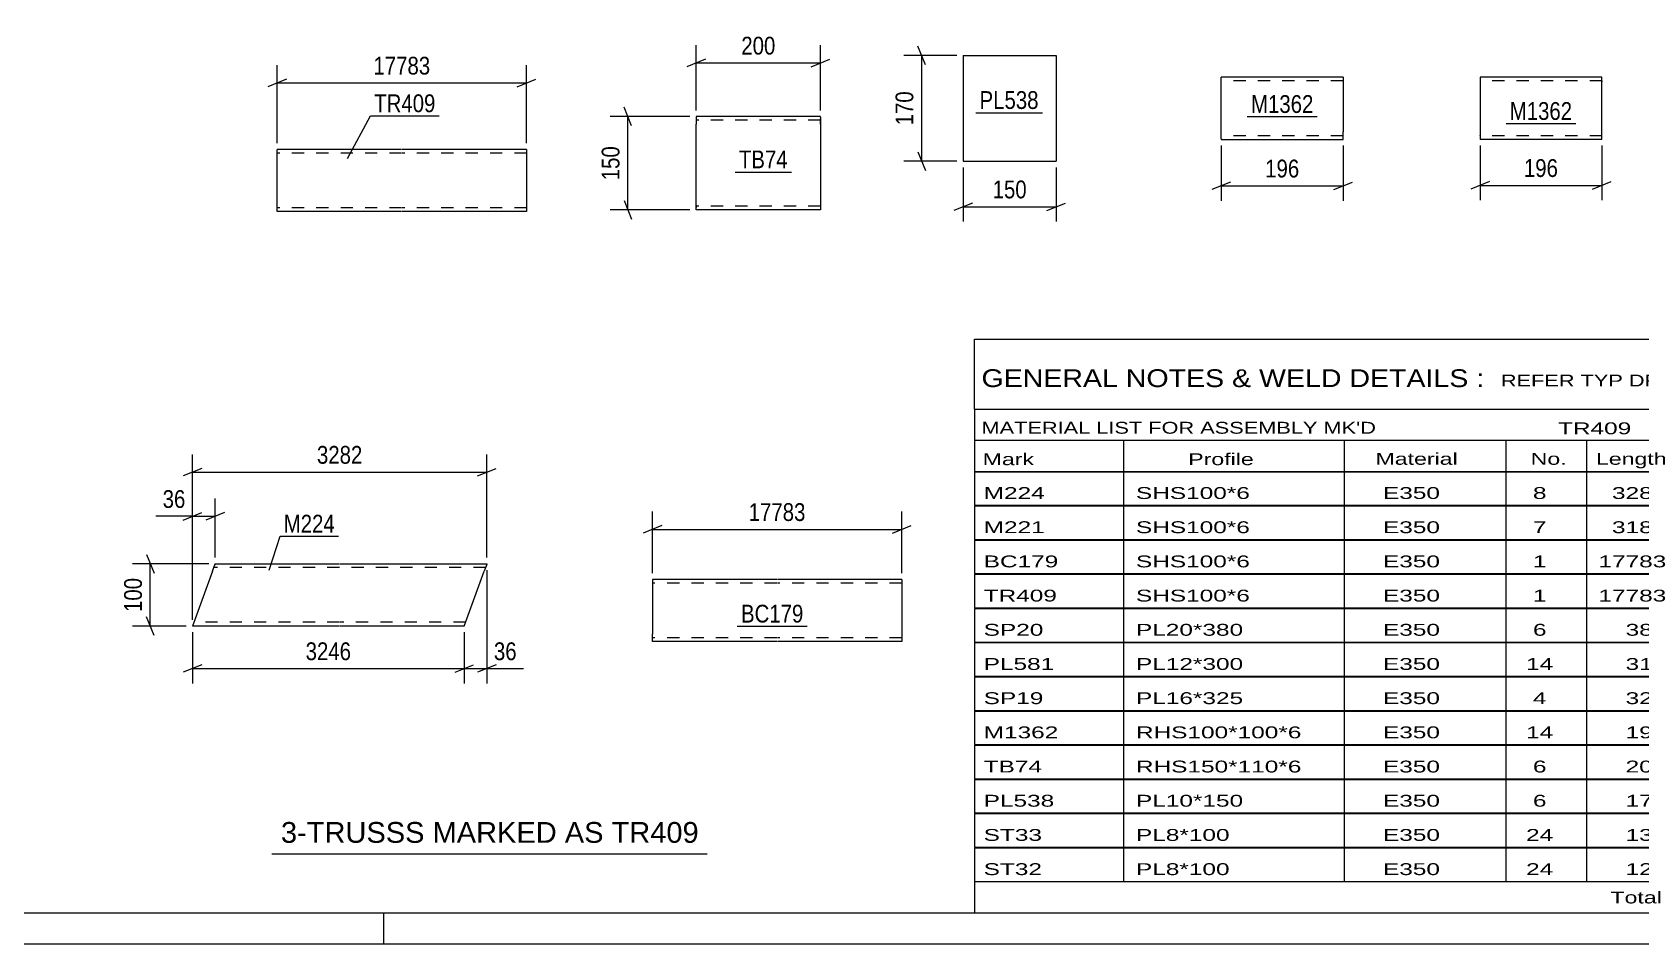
# Model space of a CAD drawing. Header units: millimetres. Extents: x 0 to 841, y 0 to 594.
# Drawn here: x 364.4 to 623.2, y 0 to 146.7 of the extents above; entities that cross this region are included whole.
import ezdxf

# ---------------------------------------------------------------- set-up
doc = ezdxf.new("R2010")
doc.units = ezdxf.units.MM
doc.linetypes.add('DXK_LINE_DOT2', pattern=[3.9198, 1.9599, -1.9599])
doc.styles.add('Arial', font='ARIAL.TTF', dxfattribs={"height": 0.2})
doc.styles.add('Arial Narrow', font='ARIALN.TTF', dxfattribs={"height": 0.2})

# ---------------------------------------------------------------- blocks, each defined once
blk = doc.blocks.new('Unknown-122573939-1133 - 10963')
at = {"color": 5, "linetype": 'Continuous'}
for p, q in [((5, 5), (836, 5)), ((421, 0), (421, 5)), ((0, 0), (841, 0))]:
    blk.add_line(p, q, dxfattribs=at)
blk = doc.blocks.new('Part-122573939-7170 - 7166')
at = {"color": 2, "linetype": 'Continuous'}
for p, q in [((616.95, 139.4), (597.35, 139.4)), ((597.35, 139.4), (597.35, 129.4)), ((616.95, 129.4), (616.95, 139.4)), ((616.95, 129.4), (597.35, 129.4))]:
    blk.add_line(p, q, dxfattribs=at)
at = {"color": 7, "linetype": 'DXK_LINE_DOT2'}
for p, q in [((616.95, 138.8), (597.35, 138.8)), ((616.95, 138.76), (616.95, 138.8)), ((616.95, 138.8), (616.95, 138.76)), ((616.95, 138.66), (616.95, 138.76)), ((616.95, 138.76), (616.95, 138.66)), ((597.35, 130), (597.35, 130.05)), ((616.95, 130), (597.35, 130))]:
    blk.add_line(p, q, dxfattribs=at)
blk = doc.blocks.new('Part-122573939-2491 - 2477')
at = {"color": 2, "linetype": 'Continuous'}
for p, q in [((514.18, 142.9), (514.18, 125.9)), ((514.18, 142.9), (529.18, 142.9)), ((529.18, 142.9), (529.18, 125.9)), ((514.18, 125.9), (529.18, 125.9))]:
    blk.add_line(p, q, dxfattribs=at)
blk = doc.blocks.new('Part-122573939-2673 - 2657')
at = {"color": 2, "linetype": 'Continuous'}
for p, q in [((393.41, 59.92), (390.21, 51.12)), ((393.41, 59.92), (393.85, 61.12)), ((393.85, 61.12), (413.85, 61.12)), ((413.95, 61.12), (437.58, 61.12)), ((433.95, 51.12), (437.15, 59.92)), ((437.46, 60.77), (437.15, 59.92)), ((437.55, 61.03), (437.46, 60.77)), ((437.58, 61.12), (437.55, 61.03)), ((413.85, 51.12), (390.21, 51.12)), ((433.95, 51.12), (413.95, 51.12))]:
    blk.add_line(p, q, dxfattribs=at)
at = {"color": 7, "linetype": 'DXK_LINE_DOT2'}
for p, q in [((413.85, 60.52), (393.63, 60.52)), ((393.81, 61.03), (393.72, 60.77)), ((393.85, 61.12), (393.81, 61.03)), ((437.37, 60.52), (413.95, 60.52)), ((437.58, 61.12), (437.46, 60.77)), ((413.85, 51.72), (390.42, 51.72)), ((434.16, 51.72), (413.95, 51.72))]:
    blk.add_line(p, q, dxfattribs=at)
blk = doc.blocks.new('Part-122573939-2449 - 2434')
at = {"color": 2, "linetype": 'Continuous'}
for p, q in [((471.25, 133.07), (471.25, 131.87)), ((491.25, 133.07), (471.25, 133.07)), ((491.25, 132.98), (491.25, 133.07)), ((491.25, 132.98), (491.25, 131.87)), ((471.25, 118.82), (471.25, 131.87)), ((491.25, 131.87), (491.25, 118.07)), ((471.25, 118.17), (471.25, 118.82)), ((471.25, 118.07), (471.25, 118.17)), ((491.25, 118.07), (471.25, 118.07))]:
    blk.add_line(p, q, dxfattribs=at)
at = {"color": 7, "linetype": 'DXK_LINE_DOT2'}
for p, q in [((491.25, 132.47), (471.25, 132.47)), ((491.25, 131.87), (491.25, 132.72)), ((471.25, 118.82), (471.25, 118.43)), ((471.25, 118.67), (471.25, 118.72)), ((491.25, 118.67), (471.25, 118.67)), ((491.25, 118.67), (491.25, 118.72))]:
    blk.add_line(p, q, dxfattribs=at)
blk = doc.blocks.new('Part-122573939-2021 - 2017')
at = {"color": 2, "linetype": 'Continuous'}
for p, q in [((484.22, 58.62), (464.22, 58.62)), ((464.22, 58.62), (464.22, 49.82)), ((504.32, 58.62), (484.32, 58.62)), ((504.32, 58.62), (504.32, 48.62)), ((464.22, 48.97), (464.22, 49.82)), ((464.22, 48.71), (464.22, 48.97)), ((464.22, 48.62), (464.22, 48.71)), ((484.22, 48.62), (464.22, 48.62)), ((504.32, 48.62), (484.32, 48.62))]:
    blk.add_line(p, q, dxfattribs=at)
at = {"color": 7, "linetype": 'DXK_LINE_DOT2'}
for p, q in [((464.22, 58.53), (464.22, 57.42)), ((484.22, 58.02), (464.22, 58.02)), ((504.32, 58.02), (484.32, 58.02)), ((464.22, 49.26), (464.22, 49.82)), ((464.22, 49.22), (464.22, 49.26)), ((464.22, 49.22), (464.22, 49.26)), ((464.22, 48.97), (464.22, 49.26)), ((484.22, 49.22), (464.22, 49.22)), ((504.32, 49.22), (484.32, 49.22)), ((504.32, 49.22), (504.32, 49.26)), ((464.22, 48.62), (464.22, 48.62))]:
    blk.add_line(p, q, dxfattribs=at)
blk = doc.blocks.new('Part-122573939-6249 - 6242')
at = {"color": 2, "linetype": 'Continuous'}
for p, q in [((423.86, 127.78), (403.86, 127.78)), ((403.86, 117.87), (403.86, 127.78)), ((443.96, 127.78), (423.96, 127.78)), ((443.96, 127.78), (443.96, 117.78)), ((403.86, 117.78), (403.86, 117.87)), ((423.86, 117.78), (403.86, 117.78)), ((443.96, 117.78), (423.96, 117.78))]:
    blk.add_line(p, q, dxfattribs=at)
at = {"color": 7, "linetype": 'DXK_LINE_DOT2'}
for p, q in [((423.86, 127.18), (403.86, 127.18)), ((443.96, 127.18), (423.96, 127.18)), ((403.86, 118.38), (403.86, 118.42)), ((423.86, 118.38), (403.86, 118.38)), ((443.96, 118.38), (423.96, 118.38)), ((443.96, 118.38), (443.96, 118.42))]:
    blk.add_line(p, q, dxfattribs=at)
blk = doc.blocks.new('Part-122573939-6691 - 6687')
at = {"color": 2, "linetype": 'Continuous'}
for p, q in [((575.33, 139.4), (555.73, 139.4)), ((555.73, 129.49), (555.73, 139.4)), ((575.33, 139.4), (575.33, 130.6)), ((555.73, 129.49), (555.73, 129.4)), ((555.73, 129.4), (575.33, 129.4)), ((575.33, 129.4), (575.33, 130.6))]:
    blk.add_line(p, q, dxfattribs=at)
at = {"color": 7, "linetype": 'DXK_LINE_DOT2'}
for p, q in [((575.33, 138.8), (555.73, 138.8)), ((555.73, 130), (555.73, 130.05)), ((575.33, 130), (555.73, 130)), ((575.33, 130.05), (575.33, 130.37)), ((575.33, 130), (575.33, 130.05))]:
    blk.add_line(p, q, dxfattribs=at)
blk = doc.blocks.new('StraightDimension-122573939-7172 - 7166')
at = {"color": 7, "linetype": 'Continuous'}
for p, q in [((597.35, 128.4), (597.35, 119.61)), ((616.95, 128.4), (616.95, 119.61)), ((598.85, 122.61), (595.85, 121.41)), ((597.35, 122.01), (616.95, 122.01)), ((615.45, 121.41), (618.45, 122.61))]:
    blk.add_line(p, q, dxfattribs=at)
at = {"color": 0}
blk.add_wipeout([(610.5, 122.76), (610.5, 126.96), (603.81, 126.96), (603.81, 122.76)], dxfattribs=at)
at = {"color": 3, "style": 'Arial Narrow'}
blk.add_text('196', height=2.863, dxfattribs=at).set_placement((604.41, 123.36))
blk = doc.blocks.new('StraightDimension-122573939-2493 - 2477')
at = {"color": 7, "linetype": 'Continuous'}
for p, q in [((514.18, 124.9), (514.18, 116.17)), ((529.18, 124.9), (529.18, 116.17)), ((515.68, 119.17), (512.68, 117.97)), ((527.68, 117.97), (530.68, 119.17)), ((514.18, 118.57), (529.18, 118.57))]:
    blk.add_line(p, q, dxfattribs=at)
at = {"color": 0}
blk.add_wipeout([(525.02, 119.32), (525.02, 123.52), (518.34, 123.52), (518.34, 119.32)], dxfattribs=at)
at = {"color": 3, "style": 'Arial Narrow'}
blk.add_text('150', height=2.863, dxfattribs=at).set_placement((518.94, 119.92))
blk = doc.blocks.new('StraightDimension-122573939-2504 - 2477')
at = {"color": 7, "linetype": 'Continuous'}
for p, q in [((513.18, 142.9), (504.68, 142.9)), ((508.13, 141.4), (506.93, 144.4)), ((507.53, 125.9), (507.53, 142.9)), ((506.93, 127.4), (508.13, 124.4)), ((513.18, 125.9), (504.68, 125.9))]:
    blk.add_line(p, q, dxfattribs=at)
at = {"color": 0}
blk.add_wipeout([(506.78, 137.74), (502.58, 137.74), (502.58, 131.06), (506.78, 131.06)], dxfattribs=at)
at = {"color": 3, "style": 'Arial Narrow'}
blk.add_text('170', height=2.863, rotation=90.0002, dxfattribs=at).set_placement((506.18, 131.66))
blk = doc.blocks.new('StraightDimension-122573939-2700 - 2657')
at = {"color": 7, "linetype": 'Continuous'}
for p, q in [((390.21, 52.12), (390.21, 71.62)), ((393.85, 62.12), (393.85, 71.62)), ((388.71, 68.17), (391.71, 69.37)), ((390.21, 68.77), (393.85, 68.77)), ((395.35, 69.37), (392.35, 68.17))]:
    blk.add_line(p, q, dxfattribs=at)
at = {"color": 0}
blk.add_wipeout([(389.68, 69.52), (389.68, 73.72), (384.82, 73.72), (384.82, 69.52)], dxfattribs=at)
at = {"color": 7, "linetype": 'Continuous'}
blk.add_line((390.21, 68.77), (384.3, 68.77), dxfattribs=at)
blk.add_line((390.21, 68.77), (384.3, 68.77), dxfattribs=at)
at = {"color": 3, "style": 'Arial Narrow'}
blk.add_text('36', height=2.863, dxfattribs=at).set_placement((385.42, 70.12))
blk = doc.blocks.new('StraightDimension-122573939-2676 - 2657')
at = {"color": 7, "linetype": 'Continuous'}
for p, q in [((382.83, 62.62), (384.03, 59.62)), ((392.85, 61.12), (380.58, 61.12)), ((383.43, 51.12), (383.43, 61.12)), ((384.03, 49.62), (382.83, 52.62)), ((389.21, 51.12), (380.58, 51.12))]:
    blk.add_line(p, q, dxfattribs=at)
at = {"color": 0}
blk.add_wipeout([(382.68, 59.46), (378.48, 59.46), (378.48, 52.78), (382.68, 52.78)], dxfattribs=at)
at = {"color": 3, "style": 'Arial Narrow'}
blk.add_text('100', height=2.863, rotation=90.0002, dxfattribs=at).set_placement((382.08, 53.38))
blk = doc.blocks.new('StraightDimension-122573939-2725 - 2657')
at = {"color": 7, "linetype": 'Continuous'}
for p, q in [((390.21, 50.12), (390.21, 41.88)), ((433.95, 50.12), (433.95, 41.88)), ((391.71, 44.88), (388.71, 43.68)), ((390.21, 44.28), (433.95, 44.28)), ((432.45, 43.68), (435.45, 44.88))]:
    blk.add_line(p, q, dxfattribs=at)
at = {"color": 0}
blk.add_wipeout([(416.33, 45.03), (416.33, 49.23), (407.82, 49.23), (407.82, 45.03)], dxfattribs=at)
at = {"color": 3, "style": 'Arial Narrow'}
blk.add_text('3246', height=2.863, dxfattribs=at).set_placement((408.42, 45.63))
blk = doc.blocks.new('StraightDimension-122573939-2713 - 2657')
at = {"color": 7, "linetype": 'Continuous'}
for p, q in [((437.58, 60.12), (437.58, 41.88)), ((433.95, 50.12), (433.95, 41.88)), ((432.45, 43.68), (435.45, 44.88)), ((433.95, 44.28), (437.58, 44.28)), ((439.08, 44.88), (436.08, 43.68))]:
    blk.add_line(p, q, dxfattribs=at)
at = {"color": 0}
blk.add_wipeout([(442.97, 45.03), (442.97, 49.23), (438.11, 49.23), (438.11, 45.03)], dxfattribs=at)
at = {"color": 7, "linetype": 'Continuous'}
blk.add_line((437.58, 44.28), (443.49, 44.28), dxfattribs=at)
blk.add_line((437.58, 44.28), (443.49, 44.28), dxfattribs=at)
at = {"color": 3, "style": 'Arial Narrow'}
blk.add_text('36', height=2.863, dxfattribs=at).set_placement((438.71, 45.63))
blk = doc.blocks.new('StraightDimension-122573939-2689 - 2657')
at = {"color": 7, "linetype": 'Continuous'}
for p, q in [((390.21, 52.12), (390.21, 78.73)), ((437.58, 62.12), (437.58, 78.73)), ((391.71, 76.48), (388.71, 75.28)), ((390.21, 75.88), (437.58, 75.88)), ((436.08, 75.28), (439.08, 76.48))]:
    blk.add_line(p, q, dxfattribs=at)
at = {"color": 0}
blk.add_wipeout([(418.15, 76.63), (418.15, 80.83), (409.64, 80.83), (409.64, 76.63)], dxfattribs=at)
at = {"color": 3, "style": 'Arial Narrow'}
blk.add_text('3282', height=2.863, dxfattribs=at).set_placement((410.24, 77.23))
blk = doc.blocks.new('StraightDimension-122573939-2451 - 2434')
at = {"color": 7, "linetype": 'Continuous'}
for p, q in [((460.86, 131.57), (459.66, 134.57)), ((470.25, 133.07), (457.41, 133.07)), ((460.26, 118.07), (460.26, 133.07)), ((459.66, 119.57), (460.86, 116.57)), ((470.25, 118.07), (457.41, 118.07))]:
    blk.add_line(p, q, dxfattribs=at)
at = {"color": 0}
blk.add_wipeout([(459.51, 128.92), (455.31, 128.92), (455.31, 122.23), (459.51, 122.23)], dxfattribs=at)
at = {"color": 3, "style": 'Arial Narrow'}
blk.add_text('150', height=2.863, rotation=90.0002, dxfattribs=at).set_placement((458.91, 122.83))
blk = doc.blocks.new('StraightDimension-122573939-2462 - 2434')
at = {"color": 7, "linetype": 'Continuous'}
for p, q in [((471.25, 134.07), (471.25, 144.55)), ((491.25, 134.07), (491.25, 144.55)), ((472.75, 142.3), (469.75, 141.1)), ((471.25, 141.7), (491.25, 141.7)), ((489.75, 141.1), (492.75, 142.3))]:
    blk.add_line(p, q, dxfattribs=at)
at = {"color": 0}
blk.add_wipeout([(484.59, 142.45), (484.59, 146.65), (477.91, 146.65), (477.91, 142.45)], dxfattribs=at)
at = {"color": 3, "style": 'Arial Narrow'}
blk.add_text('200', height=2.863, dxfattribs=at).set_placement((478.51, 143.05))
blk = doc.blocks.new('StraightDimension-122573939-2101 - 2017')
at = {"color": 7, "linetype": 'Continuous'}
for p, q in [((464.22, 59.62), (464.22, 69.52)), ((504.32, 59.62), (504.32, 69.52)), ((465.72, 67.27), (462.72, 66.07)), ((464.22, 66.67), (504.32, 66.67)), ((502.82, 66.07), (505.82, 67.27))]:
    blk.add_line(p, q, dxfattribs=at)
at = {"color": 0}
blk.add_wipeout([(489.44, 67.42), (489.44, 71.62), (479.1, 71.62), (479.1, 67.42)], dxfattribs=at)
at = {"color": 3, "style": 'Arial Narrow'}
blk.add_text('17783', height=2.863, dxfattribs=at).set_placement((479.7, 68.02))
blk = doc.blocks.new('StraightDimension-122573939-6253 - 6242')
at = {"color": 7, "linetype": 'Continuous'}
for p, q in [((403.86, 128.78), (403.86, 141.33)), ((443.96, 128.78), (443.96, 141.33)), ((405.36, 139.08), (402.36, 137.88)), ((403.86, 138.48), (443.96, 138.48)), ((442.46, 137.88), (445.46, 139.08))]:
    blk.add_line(p, q, dxfattribs=at)
at = {"color": 0}
blk.add_wipeout([(429.08, 139.23), (429.08, 143.43), (418.73, 143.43), (418.73, 139.23)], dxfattribs=at)
at = {"color": 3, "style": 'Arial Narrow'}
blk.add_text('17783', height=2.863, dxfattribs=at).set_placement((419.33, 139.83))
blk = doc.blocks.new('StraightDimension-122573939-6693 - 6687')
at = {"color": 7, "linetype": 'Continuous'}
for p, q in [((555.73, 128.4), (555.73, 119.53)), ((575.33, 128.4), (575.33, 119.53)), ((557.23, 122.53), (554.23, 121.33)), ((555.73, 121.93), (575.33, 121.93)), ((573.83, 121.33), (576.83, 122.53))]:
    blk.add_line(p, q, dxfattribs=at)
at = {"color": 0}
blk.add_wipeout([(568.88, 122.68), (568.88, 126.88), (562.19, 126.88), (562.19, 122.68)], dxfattribs=at)
at = {"color": 3, "style": 'Arial Narrow'}
blk.add_text('196', height=2.863, dxfattribs=at).set_placement((562.79, 123.28))
blk = doc.blocks.new('Mark-122573939-7168 - 7166')
at = {"color": 0}
blk.add_wipeout([(612.18, 132.54), (612.18, 135.54), (602.13, 135.54), (602.13, 132.54)], dxfattribs=at)
blk.add_wipeout([(612.18, 132.54), (612.18, 135.54), (602.13, 135.54), (602.13, 132.54)], dxfattribs=at)
at = {"color": 30, "linetype": 'Continuous'}
blk.add_line((601.53, 131.94), (612.78, 131.94), dxfattribs=at)
at = {"color": 3, "style": 'Arial Narrow'}
blk.add_text('M1362', height=2.863, dxfattribs=at).set_placement((602.13, 132.54))
blk = doc.blocks.new('Unknown-122573939-11384 - 10963')
at = {"color": 7, "linetype": 'Continuous'}
for p, q in [((516, 97.25), (676, 97.25)), ((516, 86), (516, 97.25)), ((676, 97.25), (676, 86)), ((516, 86), (676, 86)), ((516, 86), (516, 81)), ((676, 86), (676, 81)), ((516, 81), (676, 81)), ((516, 81), (516, 76)), ((540, 81), (540, 76)), ((575.5, 81), (575.5, 76)), ((601.5, 81), (601.5, 76)), ((614.5, 81), (614.5, 76)), ((632, 81), (632, 76)), ((654, 81), (654, 76)), ((676, 81), (676, 76)), ((516, 76), (676, 76)), ((516, 75.95), (516, 70.55)), ((516, 75.95), (676, 75.95)), ((540, 76), (540, 70.5)), ((575.5, 76), (575.5, 70.5)), ((601.5, 76), (601.5, 70.5)), ((614.5, 76), (614.5, 70.5)), ((632, 76), (632, 70.5)), ((654, 76), (654, 70.5)), ((676, 75.95), (676, 70.55)), ((516, 70.55), (676, 70.55)), ((516, 70.45), (516, 65.05)), ((516, 70.45), (676, 70.45)), ((540, 70.5), (540, 65)), ((575.5, 70.5), (575.5, 65)), ((601.5, 70.5), (601.5, 65)), ((614.5, 70.5), (614.5, 65)), ((632, 70.5), (632, 65)), ((654, 70.5), (654, 65)), ((676, 70.45), (676, 65.05)), ((516, 65.05), (676, 65.05)), ((516, 64.95), (516, 59.55)), ((516, 64.95), (676, 64.95)), ((540, 65), (540, 59.5)), ((575.5, 65), (575.5, 59.5)), ((601.5, 65), (601.5, 59.5)), ((614.5, 65), (614.5, 59.5)), ((632, 65), (632, 59.5)), ((654, 65), (654, 59.5)), ((676, 64.95), (676, 59.55)), ((516, 59.55), (676, 59.55)), ((516, 59.45), (516, 54.05)), ((516, 59.45), (676, 59.45)), ((540, 59.5), (540, 54)), ((575.5, 59.5), (575.5, 54)), ((601.5, 59.5), (601.5, 54)), ((614.5, 59.5), (614.5, 54)), ((632, 59.5), (632, 54)), ((654, 59.5), (654, 54)), ((676, 59.45), (676, 54.05)), ((516, 54.05), (676, 54.05)), ((516, 53.95), (516, 48.55)), ((516, 53.95), (676, 53.95)), ((540, 54), (540, 48.5)), ((575.5, 54), (575.5, 48.5)), ((601.5, 54), (601.5, 48.5)), ((614.5, 54), (614.5, 48.5)), ((632, 54), (632, 48.5)), ((654, 54), (654, 48.5)), ((676, 53.95), (676, 48.55)), ((516, 48.55), (676, 48.55)), ((516, 48.45), (516, 43.05)), ((516, 48.45), (676, 48.45)), ((540, 48.5), (540, 43)), ((575.5, 48.5), (575.5, 43)), ((601.5, 48.5), (601.5, 43)), ((614.5, 48.5), (614.5, 43)), ((632, 48.5), (632, 43)), ((654, 48.5), (654, 43)), ((676, 48.45), (676, 43.05)), ((516, 43.05), (676, 43.05)), ((516, 42.95), (516, 37.55)), ((516, 42.95), (676, 42.95)), ((540, 43), (540, 37.5)), ((575.5, 43), (575.5, 37.5)), ((601.5, 43), (601.5, 37.5)), ((614.5, 43), (614.5, 37.5)), ((632, 43), (632, 37.5)), ((654, 43), (654, 37.5)), ((676, 42.95), (676, 37.55)), ((516, 37.55), (676, 37.55)), ((516, 37.45), (516, 32.05)), ((516, 37.45), (676, 37.45)), ((540, 37.5), (540, 32)), ((575.5, 37.5), (575.5, 32)), ((601.5, 37.5), (601.5, 32)), ((614.5, 37.5), (614.5, 32)), ((632, 37.5), (632, 32)), ((654, 37.5), (654, 32)), ((676, 37.45), (676, 32.05)), ((516, 32.05), (676, 32.05)), ((516, 31.95), (516, 26.55)), ((516, 31.95), (676, 31.95)), ((540, 32), (540, 26.5)), ((575.5, 32), (575.5, 26.5)), ((601.5, 32), (601.5, 26.5)), ((614.5, 32), (614.5, 26.5)), ((632, 32), (632, 26.5)), ((654, 32), (654, 26.5)), ((676, 31.95), (676, 26.55)), ((516, 26.55), (676, 26.55)), ((516, 26.45), (516, 21.05)), ((516, 26.45), (676, 26.45)), ((540, 26.5), (540, 21)), ((575.5, 26.5), (575.5, 21)), ((601.5, 26.5), (601.5, 21)), ((614.5, 26.5), (614.5, 21)), ((632, 26.5), (632, 21)), ((654, 26.5), (654, 21)), ((676, 26.45), (676, 21.05)), ((516, 21.05), (676, 21.05)), ((516, 20.95), (516, 15.55)), ((516, 20.95), (676, 20.95)), ((540, 21), (540, 15.5)), ((575.5, 21), (575.5, 15.5)), ((601.5, 21), (601.5, 15.5)), ((614.5, 21), (614.5, 15.5)), ((632, 21), (632, 15.5)), ((654, 21), (654, 15.5)), ((676, 20.95), (676, 15.55)), ((516, 15.55), (676, 15.55)), ((516, 15.45), (516, 10.05)), ((516, 15.45), (676, 15.45)), ((540, 15.5), (540, 10)), ((575.5, 15.5), (575.5, 10)), ((601.5, 15.5), (601.5, 10)), ((614.5, 15.5), (614.5, 10)), ((632, 15.5), (632, 10)), ((654, 15.5), (654, 10)), ((676, 15.45), (676, 10.05)), ((516, 10.05), (676, 10.05)), ((516, 10), (676, 10)), ((516, 10), (516, 5)), ((632, 10), (632, 5)), ((654, 10), (654, 5)), ((676, 10), (676, 5)), ((516, 5), (676, 5))]:
    blk.add_line(p, q, dxfattribs=at)
at = {"color": 7, "style": 'Arial Narrow'}
for s, height, width, p in [('GENERAL NOTES & WELD DETAILS :', 2.8633, 1.4, (517.15, 89.56)), ('REFER TYP DRAWING TYP-01', 1.9089, 1.6, (600.7, 89.66)), ("MATERIAL LIST FOR ASSEMBLY MK'D", 1.9089, 1.6, (517.15, 82.06)), ('TR409', 1.909, 1.794707, (609.9, 81.97)), ('3', 1.91, 1.794707, (638.08, 82.06)), ('No. Required', 1.9089, 1.6, (647.41, 82.06)), ('Mark', 1.909, 1.7, (517.34, 77)), ('Profile', 1.909, 1.7, (550.41, 77)), ('Material', 1.909, 1.7, (580.54, 77.06)), ('No.', 1.909, 1.7, (605.5, 77.06)), ('Length', 1.909, 1.7, (616, 77.06)), ('Area', 1.909, 1.7, (638.5, 77.06)), ('Weight', 1.909, 1.7, (658, 77.06))]:
    blk.add_text(s, height=height, dxfattribs=dict(at, width=width)).set_placement(p)
at = {"color": 7, "linetype": 'Continuous', "style": 'Arial Narrow'}
for s, height, width, p in [('M224', 1.909, 1.794707, (517.5, 71.56)), ('SHS100*6', 1.909, 1.794707, (542, 71.56)), ('E350', 1.909, 1.794707, (581.74, 71.56)), ('8', 1.91, 1.794707, (605.86, 71.56)), ('3282', 1.909, 1.794707, (618.58, 71.56)), ('1.3', 1.909, 1.794707, (642.32, 71.56)), ('459.8', 1.909, 1.794707, (658.96, 71.56)), ('M221', 1.909, 1.794707, (517.5, 66.06)), ('SHS100*6', 1.909, 1.794707, (542, 66.06)), ('E350', 1.909, 1.794707, (581.74, 66.06)), ('7', 1.91, 1.794707, (605.86, 66.06)), ('3183', 1.909, 1.794707, (618.58, 66.06)), ('1.2', 1.909, 1.794707, (642.32, 66.06)), ('384.8', 1.909, 1.794707, (658.96, 66.06)), ('BC179', 1.909, 1.794707, (517.5, 60.56)), ('SHS100*6', 1.909, 1.794707, (542, 60.56)), ('E350', 1.909, 1.794707, (581.74, 60.56)), ('1', 1.91, 1.794707, (605.86, 60.56)), ('17783', 1.909, 1.794707, (616.4, 60.56)), ('7.1', 1.909, 1.794707, (642.32, 60.56)), ('314.9', 1.909, 1.794707, (658.96, 60.56)), ('TR409', 1.909, 1.794707, (517.5, 55.06)), ('SHS100*6', 1.909, 1.794707, (542, 55.06)), ('E350', 1.909, 1.794707, (581.74, 55.06)), ('1', 1.91, 1.794707, (605.86, 55.06)), ('17783', 1.909, 1.794707, (616.4, 55.06)), ('7.1', 1.909, 1.794707, (642.32, 55.06)), ('314.9', 1.909, 1.794707, (658.96, 55.06)), ('SP20', 1.909, 1.794707, (517.5, 49.56)), ('PL20*380', 1.909, 1.794707, (542, 49.56)), ('E350', 1.909, 1.794707, (581.74, 49.56)), ('6', 1.91, 1.794707, (605.86, 49.56)), ('380', 1.909, 1.794707, (620.77, 49.56)), ('0.3', 1.909, 1.794707, (642.32, 49.56)), ('136.0', 1.909, 1.794707, (658.96, 49.56)), ('PL581', 1.909, 1.794707, (517.5, 44.06)), ('PL12*300', 1.909, 1.794707, (542, 44.06)), ('E350', 1.909, 1.794707, (581.74, 44.06)), ('14', 1.909, 1.794707, (604.76, 44.06)), ('310', 1.909, 1.794707, (620.77, 44.06)), ('0.2', 1.909, 1.794707, (642.32, 44.06)), ('122.6', 1.909, 1.794707, (658.96, 44.06)), ('SP19', 1.909, 1.794707, (517.5, 38.56)), ('PL16*325', 1.909, 1.794707, (542, 38.56)), ('E350', 1.909, 1.794707, (581.74, 38.56)), ('4', 1.91, 1.794707, (605.86, 38.56)), ('325', 1.909, 1.794707, (620.77, 38.56)), ('0.2', 1.909, 1.794707, (642.32, 38.56)), ('53.1', 1.909, 1.794707, (661.14, 38.56)), ('M1362', 1.909, 1.794707, (517.5, 33.06)), ('RHS100*100*6', 1.9089, 1.794707, (542, 33.06)), ('E350', 1.909, 1.794707, (581.74, 33.06)), ('14', 1.909, 1.794707, (604.76, 33.06)), ('196', 1.909, 1.794707, (620.77, 33.06)), ('0.1', 1.909, 1.794707, (642.32, 33.06)), ('48.6', 1.909, 1.794707, (661.14, 33.06)), ('TB74', 1.909, 1.794707, (517.5, 27.56)), ('RHS150*110*6', 1.9089, 1.794707, (542, 27.56)), ('E350', 1.909, 1.794707, (581.74, 27.56)), ('6', 1.91, 1.794707, (605.86, 27.56)), ('200', 1.909, 1.794707, (620.77, 27.56)), ('0.1', 1.909, 1.794707, (642.32, 27.56)), ('28.0', 1.909, 1.794707, (661.14, 27.56)), ('PL538', 1.909, 1.794707, (517.5, 22.06)), ('PL10*150', 1.909, 1.794707, (542, 22.06)), ('E350', 1.909, 1.794707, (581.74, 22.06)), ('6', 1.91, 1.794707, (605.86, 22.06)), ('170', 1.909, 1.794707, (620.77, 22.06)), ('0.1', 1.909, 1.794707, (642.32, 22.06)), ('12.0', 1.909, 1.794707, (661.14, 22.06)), ('ST33', 1.909, 1.794707, (517.5, 16.56)), ('PL8*100', 1.909, 1.794707, (542, 16.56)), ('E350', 1.909, 1.794707, (581.74, 16.56)), ('24', 1.909, 1.794707, (604.76, 16.56)), ('135', 1.909, 1.794707, (620.77, 16.56)), ('0.0', 1.909, 1.794707, (642.32, 16.56)), ('10.0', 1.909, 1.794707, (661.14, 16.56)), ('ST32', 1.909, 1.794707, (517.5, 11.06)), ('PL8*100', 1.909, 1.794707, (542, 11.06)), ('E350', 1.909, 1.794707, (581.74, 11.06)), ('24', 1.909, 1.794707, (604.76, 11.06)), ('121', 1.909, 1.794707, (620.77, 11.06)), ('0.0', 1.909, 1.794707, (642.32, 11.06)), ('8.9', 1.909, 1.794707, (663.33, 11.06)), ('Total', 1.909, 1.7, (618.33, 6.5)), ('41.9', 1.909, 1.794707, (639.64, 6.5)), ('1893.9', 1.909, 1.794707, (656.77, 6.5))]:
    blk.add_text(s, height=height, dxfattribs=dict(at, width=width)).set_placement(p)
blk = doc.blocks.new('Unknown-122573939-11385 - 10963')
at = {"color": 7, "linetype": 'Continuous'}
blk.add_line((403, 14.5), (473, 14.5), dxfattribs=at)
at = {"color": 7, "style": 'Arial'}
blk.add_text('3-TRUSSS MARKED AS TR409', height=3.3428, dxfattribs=at).set_placement((404.45, 16.25))
blk = doc.blocks.new('Mark-122573939-2489 - 2477')
at = {"color": 0}
blk.add_wipeout([(526.35, 134.3), (526.35, 137.3), (516.84, 137.3), (516.84, 134.3)], dxfattribs=at)
blk.add_wipeout([(526.35, 134.3), (526.35, 137.3), (516.84, 137.3), (516.84, 134.3)], dxfattribs=at)
at = {"color": 30, "linetype": 'Continuous'}
blk.add_line((516.24, 133.7), (526.95, 133.7), dxfattribs=at)
at = {"color": 3, "style": 'Arial Narrow'}
blk.add_text('PL538', height=2.863, dxfattribs=at).set_placement((516.84, 134.3))
blk = doc.blocks.new('Mark-122573939-2669 - 2657')
at = {"color": 0}
blk.add_wipeout([(413.13, 66.16), (413.13, 69.16), (404.9, 69.16), (404.9, 66.16)], dxfattribs=at)
blk.add_wipeout([(413.13, 66.16), (413.13, 69.16), (404.9, 69.16), (404.9, 66.16)], dxfattribs=at)
at = {"color": 30, "linetype": 'Continuous'}
for p, q in [((402.54, 60.12), (404.3, 65.56)), ((404.3, 65.56), (413.73, 65.56))]:
    blk.add_line(p, q, dxfattribs=at)
at = {"color": 3, "style": 'Arial Narrow'}
blk.add_text('M224', height=2.863, dxfattribs=at).set_placement((404.9, 66.16))
blk = doc.blocks.new('Mark-122573939-2447 - 2434')
at = {"color": 0}
blk.add_wipeout([(485.97, 124.75), (485.97, 127.75), (478.12, 127.75), (478.12, 124.75)], dxfattribs=at)
blk.add_wipeout([(485.97, 124.75), (485.97, 127.75), (478.12, 127.75), (478.12, 124.75)], dxfattribs=at)
at = {"color": 30, "linetype": 'Continuous'}
blk.add_line((477.52, 124.15), (486.57, 124.15), dxfattribs=at)
at = {"color": 3, "style": 'Arial Narrow'}
blk.add_text('TB74', height=2.863, dxfattribs=at).set_placement((478.12, 124.75))
blk = doc.blocks.new('Mark-122573939-2019 - 2017')
at = {"color": 0}
blk.add_wipeout([(488.51, 51.68), (488.51, 54.68), (478.46, 54.68), (478.46, 51.68)], dxfattribs=at)
blk.add_wipeout([(488.51, 51.68), (488.51, 54.68), (478.46, 54.68), (478.46, 51.68)], dxfattribs=at)
at = {"color": 30, "linetype": 'Continuous'}
blk.add_line((477.86, 51.08), (489.11, 51.08), dxfattribs=at)
at = {"color": 3, "style": 'Arial Narrow'}
blk.add_text('BC179', height=2.863, dxfattribs=at).set_placement((478.46, 51.68))
blk = doc.blocks.new('Mark-122573939-6245 - 6242')
at = {"color": 0}
blk.add_wipeout([(429.31, 133.78), (429.31, 136.78), (419.45, 136.78), (419.45, 133.78)], dxfattribs=at)
blk.add_wipeout([(429.31, 133.78), (429.31, 136.78), (419.45, 136.78), (419.45, 133.78)], dxfattribs=at)
at = {"color": 30, "linetype": 'Continuous'}
for p, q in [((415.14, 126.34), (418.85, 133.18)), ((418.85, 133.18), (429.91, 133.18))]:
    blk.add_line(p, q, dxfattribs=at)
at = {"color": 3, "style": 'Arial Narrow'}
blk.add_text('TR409', height=2.863, dxfattribs=at).set_placement((419.45, 133.78))
blk = doc.blocks.new('Mark-122573939-6689 - 6687')
at = {"color": 0}
blk.add_wipeout([(570.56, 133.66), (570.56, 136.66), (560.51, 136.66), (560.51, 133.66)], dxfattribs=at)
blk.add_wipeout([(570.56, 133.66), (570.56, 136.66), (560.51, 136.66), (560.51, 133.66)], dxfattribs=at)
at = {"color": 30, "linetype": 'Continuous'}
blk.add_line((559.91, 133.06), (571.16, 133.06), dxfattribs=at)
at = {"color": 3, "style": 'Arial Narrow'}
blk.add_text('M1362', height=2.863, dxfattribs=at).set_placement((560.51, 133.66))

msp = doc.modelspace()

# ---------------------------------------------------------------- block references
for name in ['Unknown-122573939-1133 - 10963', 'Part-122573939-2491 - 2477', 'Part-122573939-6691 - 6687', 'Part-122573939-7170 - 7166', 'Part-122573939-2449 - 2434', 'Part-122573939-6249 - 6242', 'Unknown-122573939-11384 - 10963', 'Part-122573939-2673 - 2657', 'Part-122573939-2021 - 2017', 'Unknown-122573939-11385 - 10963']:
    msp.add_blockref(name, (0, 0))

# ---------------------------------------------------------------- next in the draw order: block references
for name in ['StraightDimension-122573939-6253 - 6242', 'Mark-122573939-2489 - 2477', 'StraightDimension-122573939-2451 - 2434', 'Mark-122573939-6689 - 6687', 'Mark-122573939-7168 - 7166', 'Mark-122573939-2447 - 2434', 'StraightDimension-122573939-6693 - 6687', 'StraightDimension-122573939-7172 - 7166', 'StraightDimension-122573939-2493 - 2477', 'StraightDimension-122573939-2700 - 2657', 'StraightDimension-122573939-2101 - 2017', 'Mark-122573939-2019 - 2017']:
    msp.add_blockref(name, (0, 0))

# ---------------------------------------------------------------- next in the draw order: block references
for name in ['StraightDimension-122573939-2462 - 2434', 'StraightDimension-122573939-2504 - 2477', 'Mark-122573939-6245 - 6242', 'StraightDimension-122573939-2676 - 2657']:
    msp.add_blockref(name, (0, 0))

# ---------------------------------------------------------------- next in the draw order: block references
msp.add_blockref('StraightDimension-122573939-2725 - 2657', (0, 0))

# ---------------------------------------------------------------- next in the draw order: block references
msp.add_blockref('StraightDimension-122573939-2713 - 2657', (0, 0))

# ---------------------------------------------------------------- next in the draw order: block references
msp.add_blockref('StraightDimension-122573939-2689 - 2657', (0, 0))

# ---------------------------------------------------------------- next in the draw order: block references
msp.add_blockref('Mark-122573939-2669 - 2657', (0, 0))

doc.saveas('drawing.dxf')
